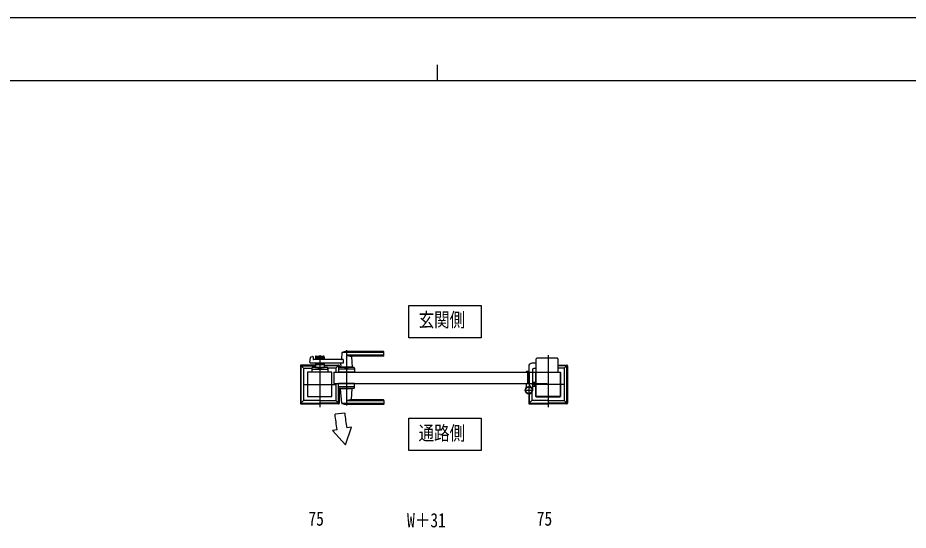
# Model space of a CAD drawing. Units: millimetres, scale not verified. Extents: x -4205 to 4205, y -2970 to 2970.
# Drawn here: x -1301 to 1452, y 1387 to 2970 of the extents above; entities that cross this region are included whole.
import ezdxf
from ezdxf.enums import TextEntityAlignment as Align

# ---------------------------------------------------------------- set-up
doc = ezdxf.new("R2010")
doc.units = ezdxf.units.MM
doc.header["$LTSCALE"] = 20
for name, color, linetype in [('0-2_USER1', 3, 'Continuous'), ('0-3_YKK_A1', 4, 'Continuous'), ('0-4_YKK_D', 6, 'Continuous'), ('0-5_YKK_ZWAK', 7, 'Continuous')]:
    doc.layers.add(name, color=color, linetype=linetype)
doc.styles.add('ＭＳ ゴシック', font='')
doc.styles.get('ＭＳ ゴシック').set_extended_font_data('MS Gothic')

msp = doc.modelspace()

# ---------------------------------------------------------------- linework, layer by layer
at = {"layer": '0-2_USER1'}
for points in [[(-92.18, 1981.17), (-92.18, 2081.17), (131.82, 2081.17), (131.82, 1981.17)], [(-92.18, 1633.05), (-92.18, 1733.05), (131.82, 1733.05), (131.82, 1633.05)]]:
    msp.add_lwpolyline(points, close=True, dxfattribs=at)
at = {"layer": '0-3_YKK_A1'}
for p, q in [((-367.48, 1927.5), (-367.48, 1767.5)), ((-299.03, 1935.39), (-300.73, 1916.31)), ((-169.98, 1935.98), (-298.77, 1935.98)), ((-284.98, 1943), (-284.98, 1772)), ((-169.98, 1939), (-284.98, 1939)), ((-169.98, 1928.33), (-284.98, 1928.33)), ((-168.98, 1927), (-168.98, 1938)), ((338.52, 1927.5), (338.52, 1767.5)), ((-397.81, 1905.66), (-396.59, 1921.07)), ((-395.08, 1922.85), (-389.66, 1924.2)), ((-388.42, 1923.28), (-388.03, 1915.45)), ((-295.42, 1914.5), (-387.03, 1914.5)), ((-380.98, 1923), (-380.98, 1914.5)), ((-353.98, 1920), (-380.98, 1920)), ((-380.98, 1903.5), (-380.98, 1890)), ((-378.98, 1925), (-355.98, 1925)), ((-369.9, 1916), (-378.98, 1916)), ((-369.9, 1902), (-378.98, 1902)), ((-367.84, 1917.65), (-369.19, 1916.29)), ((-367.84, 1900.35), (-369.19, 1901.71)), ((-367.13, 1917.65), (-365.78, 1916.29)), ((-367.13, 1900.35), (-365.78, 1901.71)), ((-355.98, 1916), (-365.07, 1916)), ((-355.98, 1902), (-365.07, 1902)), ((-353.98, 1923), (-353.98, 1914.5)), ((-353.98, 1903.5), (-353.98, 1890)), ((-170.98, 1925), (-270, 1925)), ((-269.81, 1922.81), (-267.01, 1891.32)), ((302.02, 1903.5), (288.52, 1903.5)), ((302.02, 1875), (302.02, 1916.5)), ((367.02, 1918.5), (304.02, 1918.5)), ((369.02, 1916.5), (369.02, 1875)), ((-427.48, 1895.5), (-427.48, 1779.5)), ((-426.9, 1896.92), (-418.48, 1888.5)), ((-380.98, 1897.5), (-425.49, 1897.5)), ((-425.38, 1780.6), (-425.38, 1894.4)), ((-424.38, 1895.4), (-380.98, 1895.4)), ((-417.48, 1886.5), (-417.48, 1788.5)), ((-416.48, 1887.5), (-392.06, 1887.5)), ((-392.04, 1888.07), (-392.48, 1875)), ((-342.48, 1875), (-392.48, 1875)), ((-344.91, 1890), (-390.05, 1890)), ((-353.98, 1898), (-380.98, 1898)), ((-380.98, 1890), (-353.98, 1890)), ((-371.98, 1887.2), (-371.98, 1890)), ((-371.98, 1887.2), (-362.98, 1887.2)), ((-353.98, 1897.5), (-309.48, 1897.5)), ((-310.58, 1895.4), (-353.98, 1895.4)), ((-342.92, 1888.07), (-342.48, 1875)), ((-318.48, 1887.5), (-342.9, 1887.5)), ((-323.98, 1875), (336.02, 1875)), ((-317.48, 1886.5), (-317.48, 1875)), ((-308.06, 1896.92), (-316.48, 1888.5)), ((-309.54, 1888.07), (-309.98, 1875)), ((-259.98, 1875), (-309.98, 1875)), ((-309.58, 1894.4), (-309.58, 1887.07)), ((-262.25, 1885), (-307.71, 1885)), ((-262.41, 1890), (-307.55, 1890)), ((-307.48, 1895.5), (-307.48, 1890)), ((-266.98, 1890.99), (-302.98, 1890.99)), ((-302.98, 1890), (-302.98, 1890.99)), ((-302.35, 1898.05), (-302.95, 1891.32)), ((-267.31, 1890.99), (-302.65, 1890.99)), ((-299.98, 1890.99), (-302.15, 1890.99)), ((-289.73, 1875), (-280.23, 1875)), ((-289.48, 1887.2), (-289.48, 1890)), ((-267.31, 1890.99), (-269.98, 1890.99)), ((-266.98, 1890), (-266.98, 1890.99)), ((-260.42, 1888.07), (-259.98, 1875)), ((271.02, 1875.8), (271.02, 1876.5)), ((275.72, 1875.3), (271.52, 1875.3)), ((279.02, 1877.5), (272.02, 1877.5)), ((276.02, 1875), (276.02, 1840)), ((276.02, 1840), (276.02, 1875)), ((278.52, 1893.5), (278.52, 1877.5)), ((281.02, 1834.94), (281.02, 1875.5)), ((290.52, 1882.5), (290.52, 1820)), ((302.02, 1886.5), (294.52, 1886.5)), ((300.52, 1874.5), (300.52, 1800.5)), ((302.02, 1875.5), (301.52, 1875.5)), ((369.02, 1897.5), (396.52, 1897.5)), ((395.42, 1895.4), (369.02, 1895.4)), ((387.52, 1887.5), (369.02, 1887.5)), ((369.02, 1875.5), (375.52, 1875.5)), ((376.52, 1874.5), (376.52, 1800.5)), ((388.52, 1886.5), (388.52, 1788.5)), ((397.94, 1896.92), (389.52, 1888.5)), ((396.42, 1780.6), (396.42, 1894.4)), ((398.52, 1895.5), (398.52, 1779.5)), ((-417.48, 1837.5), (-317.48, 1837.5)), ((-317.48, 1840), (-317.48, 1788.5)), ((-309.54, 1826.93), (-309.98, 1840)), ((-259.98, 1840), (-309.98, 1840)), ((-309.58, 1780.6), (-309.58, 1831.5)), ((-262.25, 1830), (-307.71, 1830)), ((-262.41, 1825), (-307.55, 1825)), ((-307.48, 1825), (-307.48, 1779.5)), ((-302.98, 1825), (-302.98, 1824)), ((-266.98, 1824), (-302.98, 1824)), ((-299.03, 1779.6), (-302.95, 1823.67)), ((-269.81, 1792.18), (-267, 1823.67)), ((-266.98, 1825), (-266.98, 1824)), ((-260.42, 1826.93), (-259.98, 1840)), ((266.02, 1820), (292.02, 1820)), ((271.02, 1839.2), (271.02, 1830.16)), ((275.72, 1839.7), (271.52, 1839.7)), ((279.02, 1833), (279.02, 1807)), ((388.52, 1837.5), (288.52, 1837.5)), ((297.72, 1831.5), (290.52, 1831.5)), ((297.21, 1842.25), (297.72, 1842.25)), ((297.72, 1842.25), (297.72, 1832.75)), ((-170.98, 1790), (-270, 1790)), ((278.52, 1808.5), (278.52, 1779.5)), ((280.62, 1780.6), (280.62, 1808.61)), ((288.52, 1813.52), (288.52, 1788.5)), ((301.52, 1799.5), (338.02, 1799.5)), ((338.52, 1799), (338.52, 1778)), ((339.02, 1799.5), (375.52, 1799.5)), ((-418.48, 1786.5), (-426.9, 1778.08)), ((-425.49, 1777.5), (-367.98, 1777.5)), ((-424.38, 1779.6), (-367.98, 1779.6)), ((-367.98, 1787.5), (-416.48, 1787.5)), ((-366.98, 1787.5), (-318.48, 1787.5)), ((-310.58, 1779.6), (-366.98, 1779.6)), ((-309.48, 1777.5), (-366.98, 1777.5)), ((-316.48, 1786.5), (-308.06, 1778.08)), ((-169.98, 1779.02), (-298.77, 1779.02)), ((-169.98, 1786.67), (-284.98, 1786.67)), ((-169.98, 1776), (-284.98, 1776)), ((-168.98, 1788), (-168.98, 1777)), ((287.52, 1786.5), (279.1, 1778.08)), ((280.51, 1777.5), (338.02, 1777.5)), ((281.62, 1779.6), (338.02, 1779.6)), ((338.02, 1787.5), (289.52, 1787.5)), ((339.02, 1787.5), (387.52, 1787.5)), ((395.42, 1779.6), (339.02, 1779.6)), ((396.52, 1777.5), (339.02, 1777.5)), ((389.52, 1786.5), (397.94, 1778.08)), ((-290.48, 1748.68), (-320.31, 1745.5)), ((-314.01, 1697.81), (-328.35, 1695.29)), ((-288.13, 1650.77), (-328.35, 1695.29)), ((-288.13, 1650.77), (-269.27, 1705.7)), ((-269.27, 1705.7), (-284.04, 1703.1))]:
    msp.add_line(p, q, dxfattribs=at)
for points in [[(-295.42, 1914.5), (-295.42, 1903.5), (-395.81, 1903.5)], [(-390.21, 1885), (-367.48, 1885), (-344.75, 1885)], [(-371.98, 1887.2), (-362.98, 1887.2), (-362.98, 1890)], [(-323.98, 1875), (-323.98, 1840), (336.02, 1840)], [(-289.48, 1887.2), (-280.48, 1887.2), (-280.48, 1890)], [(298.22, 1844), (297.72, 1843.5), (290.52, 1843.5)], [(295.58, 1839.65), (297.64, 1838.65), (298.25, 1837.5)], [(295.58, 1835.35), (297.64, 1836.36), (298.25, 1837.5)], [(297.21, 1842.25), (297.21, 1832.75), (297.72, 1832.75)], [(298.22, 1831), (297.72, 1831.5), (297.72, 1843.5)]]:
    msp.add_lwpolyline(points, dxfattribs=at)
for points in [[(-404.98, 1800), (-329.98, 1800), (-329.98, 1875), (-404.98, 1875)], [(376.02, 1800), (301.02, 1800), (301.02, 1875), (376.02, 1875)]]:
    msp.add_lwpolyline(points, close=True, dxfattribs=at)
for radius in [11.5, 10.35]:
    msp.add_circle((279.02, 1820), radius, dxfattribs=at)
for centre, radius, start, end in [((-298.04, 1935.31), 1, 113.30607, 174.91858), ((-284.98, 1905), 34, 90, 113.30607), ((-271.19, 1954.98), 30, 242.63879, 272.27092), ((-169.98, 1938), 1, 0, 90), ((-169.98, 1934.98), 1, 0, 90), ((-169.98, 1929.33), 1, 270, 0), ((-395.81, 1905.5), 2, 175.49449, 270), ((-394.6, 1920.91), 2, 104.03624, 175.49449), ((-389.42, 1923.23), 1, 2.86241, 104.03624), ((-387.03, 1915.5), 1, 182.86241, 270), ((-378.98, 1923), 2, 90, 180), ((-378.98, 1918), 2, 180, 270), ((-378.98, 1900), 2, 90, 180), ((-369.9, 1917), 1, 270, 315), ((-369.9, 1901), 1, 45, 90), ((-367.48, 1917.29), 0.5, 45, 135), ((-367.48, 1900.71), 0.5, 225, 315), ((-365.07, 1917), 1, 225, 270), ((-365.07, 1901), 1, 90, 135), ((-355.98, 1923), 2, 0, 90), ((-355.98, 1918), 2, 270, 0), ((-355.98, 1900), 2, 0, 90), ((-307.33, 1898.49), 5, 354.91858, 90), ((-302.72, 1916.49), 2, 270, 354.91858), ((-267.82, 1923), 2, 90, 185.08142), ((-170.98, 1927), 2, 270, 0), ((288.52, 1893.5), 10, 90, 180), ((304.02, 1916.5), 2, 90, 180), ((367.02, 1916.5), 2, 0, 90), ((-424.38, 1894.4), 1, 90, 180), ((-416.48, 1886.5), 1, 90, 180), ((-390.21, 1883), 2, 90, 178.09085), ((-390.05, 1888), 2, 90, 178.09085), ((-367.48, 1877.59), 10.61, 64.90378, 115.09622), ((-344.91, 1888), 2, 1.90915, 90), ((-344.75, 1883), 2, 1.90915, 90), ((-318.48, 1886.5), 1, 360, 90), ((-310.58, 1894.4), 1, 0, 90), ((-307.71, 1883), 2, 90, 178.09085), ((-307.55, 1888), 2, 90, 178.09085), ((-302.65, 1891.29), 0.3, 174.91858, 270), ((-284.98, 1877.59), 10.61, 64.90378, 115.09622), ((-267.31, 1891.29), 0.3, 270, 5.08142), ((-262.41, 1888), 2, 1.90915, 90), ((-262.25, 1883), 2, 1.90915, 90), ((272.02, 1876.5), 1, 90, 180), ((271.52, 1875.8), 0.5, 180, 270), ((275.72, 1875), 0.3, 0, 90), ((279.02, 1875.5), 2, 0, 90), ((294.52, 1882.5), 4, 90, 180), ((301.52, 1874.5), 1, 90, 180), ((375.52, 1874.5), 1, 0, 90), ((387.52, 1886.5), 1, 0, 90), ((395.42, 1894.4), 1, 0, 90), ((-307.71, 1832), 2, 181.90915, 270), ((-307.55, 1827), 2, 181.90915, 270), ((-302.65, 1823.7), 0.3, 90, 185.08142), ((-267.3, 1823.7), 0.3, 354.91858, 90), ((-262.41, 1827), 2, 270, 358.09085), ((-262.25, 1832), 2, 270, 358.09085), ((279.02, 1820), 11.5, 141.98772, 64.89722), ((266.02, 1830.16), 5, 321.98772, 0), ((271.52, 1839.2), 0.5, 90, 180), ((275.72, 1840), 0.3, 270, 0), ((286.02, 1834.94), 5, 180.00002, 244.89722), ((301.88, 1837.5), 6.66, 134.51496, 225.48504), ((-271.19, 1760.02), 30, 87.72908, 117.36121), ((-267.81, 1792), 2, 174.91858, 270), ((-170.98, 1788), 2, 0, 90), ((301.52, 1800.5), 1, 180, 270), ((301.52, 1800.5), 1, 180, 270), ((375.52, 1800.5), 1, 270, 0), ((-424.38, 1780.6), 1, 180, 270), ((-416.48, 1788.5), 1, 180, 270), ((-318.48, 1788.5), 1, 270, 360), ((-310.58, 1780.6), 1, 270, 0), ((-298.03, 1779.69), 1, 185.08142, 246.69393), ((-284.98, 1810), 34, 246.69393, 270), ((-169.98, 1785.67), 1, 0, 90), ((-169.98, 1780.02), 1, 270, 0), ((-169.98, 1777), 1, 270, 0), ((281.62, 1780.6), 1, 180, 270), ((289.52, 1788.5), 1, 180, 270), ((387.52, 1788.5), 1, 270, 0), ((395.42, 1780.6), 1, 270, 0), ((-8315.1, 665.92), 8067.36, 7.34884, 7.69047), ((379.02, 1820), 673.28, 186.08068, 189.99886)]:
    msp.add_arc(centre, radius, start, end, dxfattribs=at)
for centre, major_axis, ratio, start_param, end_param in [((-425.48, 1895.5), (-1.42, 1.42), 0.995146, 5.5002201, 7.0661505), ((-309.49, 1895.5), (1.42, 1.42), 0.995146, 5.5002201, 7.0661505), ((396.51, 1895.5), (1.42, 1.42), 0.995146, 5.5002201, 7.0661505), ((338.02, 1799), (0, -0.501), 0.997564, 1.5707963, 3.1415927), ((339.02, 1799), (0, -0.501), 0.997564, 3.1415927, 4.712389), ((-425.48, 1779.5), (-1.42, -1.42), 0.995146, 5.5002201, 7.0661505), ((-309.49, 1779.5), (1.42, -1.42), 0.995146, 5.5002201, 7.0661505), ((280.52, 1779.5), (-1.42, -1.42), 0.995146, 5.5002201, 7.0661505), ((338.02, 1778), (0, 0.501), 0.997564, 3.1415927, 4.712389), ((339.02, 1778), (0, 0.501), 0.997564, 1.5707963, 3.1415927), ((396.51, 1779.5), (1.42, -1.42), 0.995146, 5.5002201, 7.0661505)]:
    msp.add_ellipse(centre, major_axis=major_axis, ratio=ratio, start_param=start_param, end_param=end_param, dxfattribs=at)
at = {"layer": '0-5_YKK_ZWAK'}
for p, q in [((-4.98, 2825), (-4.98, 2775)), ((3895.02, 2775), (-3904.98, 2775))]:
    msp.add_line(p, q, dxfattribs=at)
msp.add_lwpolyline([(-4205, -2970), (4205, -2970), (4205, 2970), (-4205, 2970)], close=True, dxfattribs=at)

# ---------------------------------------------------------------- texts
at = {"layer": '0-2_USER1', "style": 'ＭＳ ゴシック', "width": 0.8}
for s, p in [('玄関側', (-62, 2002)), ('通路側', (-62, 1652))]:
    msp.add_text(s, height=43.99, dxfattribs=at).set_placement(p, align=Align.BOTTOM_LEFT)
at = {"layer": '0-4_YKK_D', "style": 'ＭＳ ゴシック', "width": 0.8}
for s, p in [('75', (-402.68, 1388)), ('W＋31', (-97.68, 1383)), ('75', (303.32, 1388))]:
    msp.add_text(s, height=43.99, dxfattribs=at).set_placement(p, align=Align.BOTTOM_LEFT)

doc.saveas('drawing.dxf')
